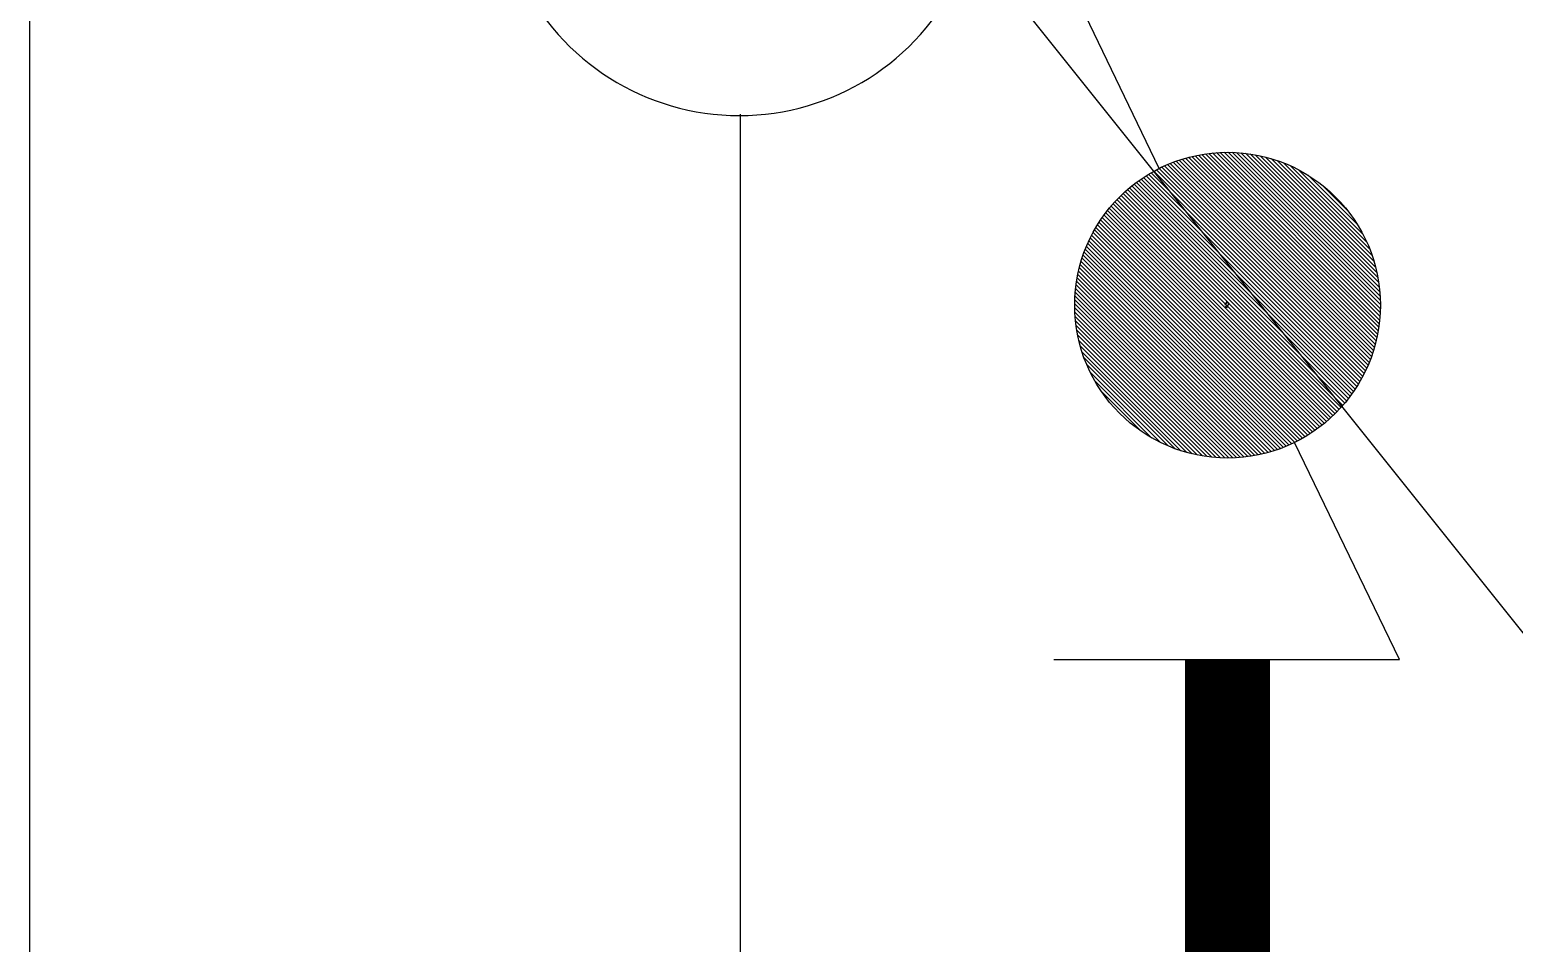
# Model space of a CAD drawing. Extents: x -22909.9 to -22897.8, y -4.7 to 4.1.
# Drawn here: x -22901.3343 to -22901.0729, y 0.7312 to 0.8921 of the extents above; entities that cross this region are included whole.
import ezdxf

# ---------------------------------------------------------------- set-up
doc = ezdxf.new("R2010")
doc.units = 0
doc.header["$MEASUREMENT"] = 0
doc.linetypes.add('DASHDOT', pattern=[1, 0.5, -0.25, 0, -0.25])
doc.layers.get('0').update_dxf_attribs({"linetype": 'CONTINUOUS'})
for name, color, linetype in [('COW', 2, 'CONTINUOUS'), ('DESCARGA', 5, 'CONTINUOUS'), ('DIB-018', 6, 'CONTINUOUS'), ('DIB-065', 4, 'CONTINUOUS')]:
    doc.layers.add(name, color=color, linetype=linetype)

# ---------------------------------------------------------------- blocks, each defined once
blk = doc.blocks.new('*X6')
at = {"color": 0}
for p, q in [((2.60953752923619, 8.558073325968019), (2.675698104409982, 8.624233901141812)), ((2.609553147835948, 8.556321177614812), (2.677450252763189, 8.624218282542053)), ((2.609569603114354, 8.55987316679915), (2.673898263578851, 8.624201827263647)), ((2.609612886125232, 8.55461314895113), (2.679158281426871, 8.624158544252769)), ((2.609653570072803, 8.561724900710566), (2.672046529667435, 8.624117860305198)), ((2.609713676030012, 8.552946171902942), (2.680825258475059, 8.624057754347989)), ((2.609794423583453, 8.563633521174182), (2.670137909203819, 8.623977006794549)), ((2.609852860690965, 8.55131758961093), (2.682453840767071, 8.623918569687035)), ((2.609998175974342, 8.565605040518037), (2.668166389859964, 8.623773254403659)), ((2.610028122293084, 8.549725084260084), (2.684046346117918, 8.623743308084917)), ((2.610237425558117, 8.54816662057215), (2.68560480980585, 8.623534004819883)), ((2.610272175400949, 8.567646806897612), (2.66612462348039, 8.623499254977052)), ((2.610478972931802, 8.546640400992867), (2.687131029385134, 8.6232924574462)), ((2.610625563163945, 8.569767961613573), (2.664003468764427, 8.623145867214056)), ((2.610751168636527, 8.545144829744626), (2.688626600633375, 8.623020261741473)), ((2.611052589534959, 8.543678483690092), (2.69009294668791, 8.622718840843042)), ((2.611069955958276, 8.571980121360872), (2.66179130901713, 8.622701474419724)), ((2.611381961292686, 8.542240088494852), (2.691531341883149, 8.622389469085315)), ((2.611620505543219, 8.57429843789878), (2.659472992479222, 8.622150924834783)), ((2.611738138708989, 8.540828498958188), (2.692942931419813, 8.622033291669013)), ((2.612120089360794, 8.539442682657027), (2.694328747720973, 8.621651341017207)), ((2.612297628246806, 8.576743327555333), (2.657028102822668, 8.621473802131195)), ((2.612526879904983, 8.538081706248251), (2.695689724129751, 8.621244550473019)), ((2.61295766453274, 8.536744723923041), (2.69702670645496, 8.620813765845261)), ((2.613130009894925, 8.579343476156419), (2.654427954221581, 8.620641420483075)), ((2.61341167518009, 8.535430967617424), (2.698340462760577, 8.620359755197912)), ((2.613888213182872, 8.53413973866724), (2.699631691710761, 8.61988321719513)), ((2.614160271017603, 8.582141504232062), (2.651629926145938, 8.619611159360398)), ((2.61438664212784, 8.532870400659242), (2.70090102971876, 8.61938478825016)), ((2.614906381701342, 8.531622373279777), (2.702149057098224, 8.618865048676659)), ((2.615446902375252, 8.530395127000721), (2.70337630337728, 8.61832452800275)), ((2.615456911244435, 8.585205911411864), (2.648565518966139, 8.618314519133566)), ((2.61600772079964, 8.529188178472143), (2.704583251905857, 8.61776370957836)), ((2.616588395796037, 8.528001086515573), (2.705770343862427, 8.617183034581963)), ((2.617143995518476, 8.588660762638868), (2.645110667739132, 8.616627434859526)), ((2.617188524863395, 8.526833448629965), (2.706937981748037, 8.616582905514607)), ((2.617807741124802, 8.525684897938406), (2.708086532439595, 8.6159636892532)), ((2.618445710654609, 8.524555100515245), (2.709216329862755, 8.61532571972339)), ((2.619102130136093, 8.523443753043763), (2.710327677334238, 8.614669300241909)), ((2.619498221247723, 8.592782755321082), (2.640988675056918, 8.614273209130278)), ((2.619776724807792, 8.522350580762497), (2.711420849615504, 8.613994705570208)), ((2.620469246663329, 8.521275335665068), (2.712496094712933, 8.613302183714673)), ((2.621179472875272, 8.520217794924044), (2.713553635453957, 8.612591957502728)), ((2.621907204417989, 8.519177759513793), (2.714593670864208, 8.611864225960012)), ((2.622652264868802, 8.518155053011641), (2.715616377366359, 8.611119165509198)), ((2.623414499369505, 8.517149520559379), (2.716621909818623, 8.610356931008496)), ((2.623543757450003, 8.598596058476328), (2.635175371901672, 8.610227672927998)), ((2.624193773733598, 8.516161027970504), (2.717610402407497, 8.609577656644403)), ((2.624989973686722, 8.515189460970662), (2.71858196940734, 8.608781456691279)), ((2.625803004230169, 8.514234724561144), (2.719536705816858, 8.607968426147831)), ((2.626632789118838, 8.513296742496845), (2.720474687881157, 8.607138641259164)), ((2.627479270446956, 8.512375456871997), (2.721395973506004, 8.606292159931044)), ((2.628342408336122, 8.511470827808196), (2.722300602569804, 8.605429022041879)), ((2.62922218072208, 8.51058283324119), (2.723188597136812, 8.604549249655921)), ((2.630118583237035, 8.509711468803177), (2.724059961574825, 8.603652847140967)), ((2.631031629186517, 8.508856747799692), (2.724914682578309, 8.602739801191484)), ((2.631961349620026, 8.508018701280236), (2.725752729097765, 8.601810080757975)), ((2.63290779349696, 8.507197378204202), (2.726574052173799, 8.60086363688104)), ((2.633871027949341, 8.506392845703617), (2.727378584674384, 8.59990040242866)), ((2.634851138644772, 8.505605189446083), (2.728166240931919, 8.59892029173323)), ((2.635848230254585, 8.50483451410293), (2.728936916275072, 8.597923200123416)), ((2.636862427032618, 8.504080943927994), (2.729690486450007, 8.596909003345385)), ((2.637893873513035, 8.503344623455446), (2.730426806922555, 8.595877556864966)), ((2.638942735335597, 8.502625718325042), (2.73114571205296, 8.594828695042406)), ((2.640009200210466, 8.501924416246943), (2.731847014131057, 8.593762230167535)), ((2.641093479035743, 8.501240928119254), (2.732530502258747, 8.592677951342258)), ((2.642195807184066, 8.500575489314611), (2.73319594106339, 8.591575623193936)), ((2.643316445977472, 8.499928361155051), (2.73384306922295, 8.59045498440053)), ((2.644455684373479, 8.49929983259809), (2.73447159777991, 8.589315746004521)), ((2.645613840889279, 8.498690222160926), (2.735081208217076, 8.588157589488722)), ((2.64679126579671, 8.49809988011539), (2.735671550262611, 8.586980164581291)), ((2.647988343625875, 8.497529190991589), (2.736242239386412, 8.585783086752127)), ((2.649205496023562, 8.496978576436309), (2.736792853941693, 8.58456593435444)), ((2.650443185021064, 8.496448498480845), (2.737322931897156, 8.583328245356936)), ((2.651701916777628, 8.495939463284444), (2.737831967093558, 8.582069513600374)), ((2.652982245878682, 8.49545202543253), (2.738319404945472, 8.580789184499318)), ((2.654284780285767, 8.49498679288665), (2.738784637491352, 8.579486650092234)), ((2.65561018705601, 8.494544432703925), (2.739226997674076, 8.578161243321992)), ((2.65695919897543, 8.494125677670379), (2.739645752707622, 8.576812231402572)), ((2.658332622284912, 8.493731334026894), (2.740040096351107, 8.57543880809309)), ((2.659731345720917, 8.493362290509934), (2.740409139868067, 8.574040084657083)), ((2.661156351149049, 8.4930195289851), (2.740751901392902, 8.572615079228951)), ((2.662608726142007, 8.49270413702509), (2.741067293352911, 8.571162704235995)), ((2.664089678949586, 8.492417322879703), (2.741354107498297, 8.569681751428414)), ((2.665600556436846, 8.492160433413996), (2.741610996964004, 8.568170873941154)), ((2.667142865738476, 8.49193497576266), (2.741836454615341, 8.566628564639526)), ((2.66871830061276, 8.491742643683978), (2.742028786694023, 8.565053129765241)), ((2.670328773802608, 8.49158534992086), (2.742186080457141, 8.563442656575393)), ((2.671976457166396, 8.491465266331682), (2.742306164046319, 8.561794973211605)), ((2.673663831988248, 8.491384874200566), (2.742386556177435, 8.560107598389752)), ((2.675393752817656, 8.491347028077008), (2.742424402300993, 8.558377677560346)), ((2.677169529578, 8.491355037884386), (2.742416392493614, 8.5566019008)), ((2.678995034784548, 8.491412776137969), (2.742358654240033, 8.554776395593453)), ((2.680874845971639, 8.491524820372092), (2.74224661000591, 8.552896584406362)), ((2.682814438622183, 8.49169664606967), (2.742074784308331, 8.550956991755818)), ((2.684820453440197, 8.491934893934719), (2.741836536443282, 8.548950976937803)), ((2.686901076402466, 8.49224774994402), (2.74152368043398, 8.546870353975535)), ((2.689066596023992, 8.49264550261258), (2.741125927765422, 8.54470483435401)), ((2.69133025099248, 8.493141390628102), (2.740630039749899, 8.542441179385522)), ((2.693709578294392, 8.493752950977047), (2.740018479400954, 8.540061852083609)), ((2.696228679810698, 8.494504285540385), (2.739267144837615, 8.537542750567303)), ((2.698922314439838, 8.49543015321656), (2.738341277161441, 8.534849115938163)), ((2.701844022788408, 8.496584094612164), (2.737187335765838, 8.531927407589594)), ((2.705084578894811, 8.498056883765601), (2.735714546612399, 8.52868685148319)), ((2.708823610029739, 8.500028147947562), (2.73374328243044, 8.524947820348263)), ((2.713542725038379, 8.502979496003237), (2.730791934374766, 8.520228705339623))]:
    blk.add_line(p, q, dxfattribs=at)

msp = doc.modelspace()

# ---------------------------------------------------------------- linework, layer by layer
at = {"layer": 'COW'}
for p, q in [((-22901.13540888024, 0.8676476814413512), (-22901.15394469583, 0.9060396305982827)), ((-22901.12353767386, 0.8441517950437536), (-22901.123852316, 0.8435000986036378)), ((-22901.12353767386, 0.843059675072336), (-22901.12370585442, 0.8434080158233392)), ((-22901.12340341371, 0.8438737113074488), (-22901.12353767386, 0.8441517950437536)), ((-22901.12318629953, 0.8437874523474385), (-22901.12353767386, 0.843059675072336)), ((-22901.09313065188, 0.7811718395178353), (-22901.11158221619, 0.8193892848375377)), ((-22901.15394469583, 0.7811718395178353), (-22901.09313065188, 0.7811718395178353))]:
    msp.add_line(p, q, dxfattribs=at)
at = {"layer": 'COW', "linetype": 'Continuous', "const_width": 0.015}
msp.add_lwpolyline([(-22901.12338418772, 0.7811718395178353), (-22901.12338418772, 0.6807695921404182)], dxfattribs=at)
at = {"layer": 'COW'}
msp.add_circle((-22901.12338418772, 0.8435734652639404), 0.02691024181965026, dxfattribs=at)
at = {"layer": 'DESCARGA'}
msp.add_line((-22901.20913470031, 0.5264780170502341), (-22901.20913470031, 0.8772010276482227), dxfattribs=at)
msp.add_arc((-22901.20934548284, 0.9197126564765732), 0.04276930978972275, 205.4779665993136, 334.5220334006863, dxfattribs=at)
at = {"layer": 'DIB-018', "linetype": 'DASHDOT'}
msp.add_line((-22901.33430658727, 1.11452222142881), (-22900.61430658727, 0.2145222214288047), dxfattribs=at)
at = {"layer": 'DIB-065'}
msp.add_line((-22901.33430658727, -0.08101831911170976), (-22901.33430658727, 1.410704039610632), dxfattribs=at)

# ---------------------------------------------------------------- block references
at = {"layer": 'COW', "xscale": 0.405, "yscale": 0.405, "zscale": 0.405, "rotation": 270}
msp.add_blockref('*X6', (-22904.58928892143, 1.927346160855645), dxfattribs=at)

doc.saveas('drawing.dxf')
